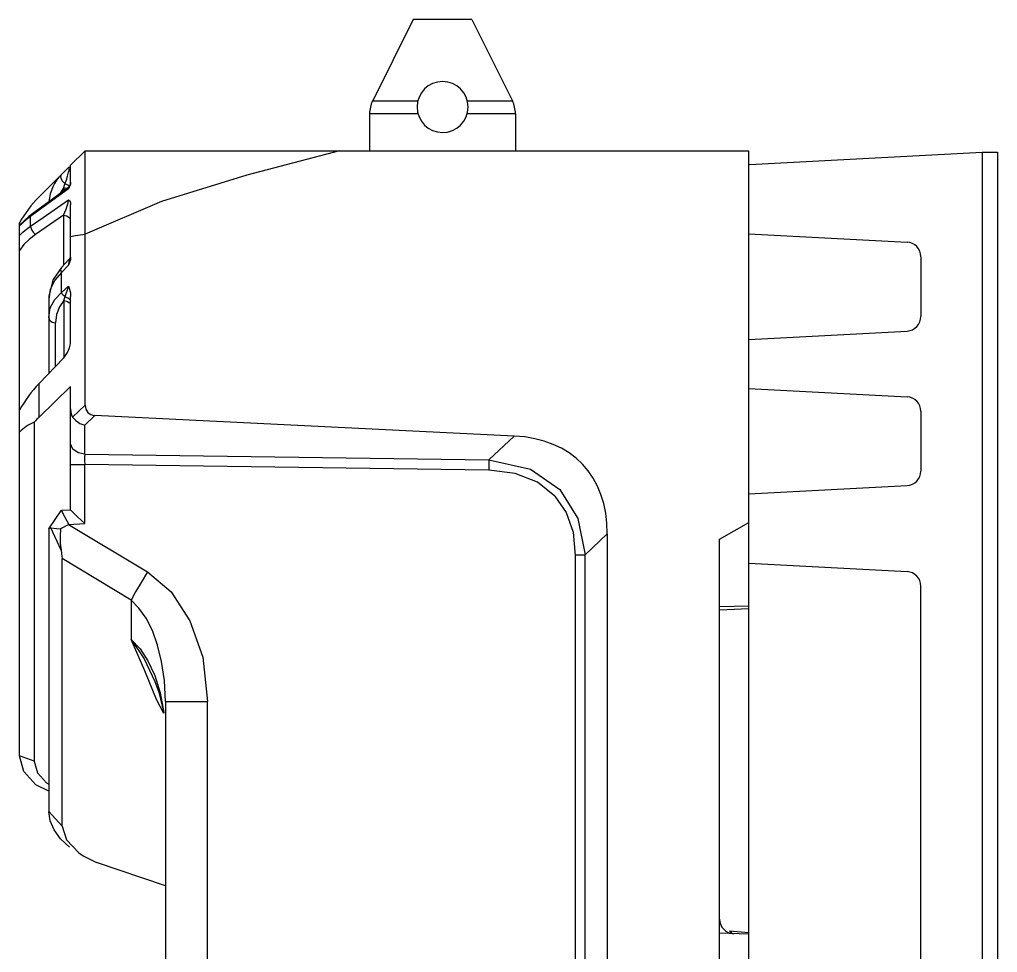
# Model space of a CAD drawing. Header units: millimetres. Extents: x -3132 to 28633, y 682 to 5849.
# Drawn here: x -2191.8 to -2124.7, y 2432.1 to 2496.1 of the extents above; entities that cross this region are included whole.
import ezdxf

# ---------------------------------------------------------------- set-up
doc = ezdxf.new("R2010")
doc.units = ezdxf.units.MM

msp = doc.modelspace()

# ---------------------------------------------------------------- linework, layer by layer
at = {"linetype": 'Continuous'}
for p, q in [((-2164.787, 2496.058), (-2167.575, 2490.48)), ((-2160.787, 2496.058), (-2164.787, 2496.058)), ((-2160.787, 2496.058), (-2157.998, 2490.48)), ((-2167.575, 2490.48), (-2164.482, 2490.48)), ((-2161.086, 2490.48), (-2157.998, 2490.48)), ((-2167.787, 2489.586), (-2167.787, 2487.058)), ((-2164.469, 2489.586), (-2167.787, 2489.586)), ((-2157.787, 2489.586), (-2161.099, 2489.586)), ((-2161.034, 2490.056), (-2161.034, 2490.058)), ((-2157.787, 2489.586), (-2157.787, 2487.058)), ((-2188.287, 2486.058), (-2187.287, 2487.058)), ((-2187.287, 2469.611), (-2187.287, 2487.058)), ((-2187.287, 2487.058), (-2141.787, 2487.058)), ((-2141.787, 1987.058), (-2141.787, 2487.058)), ((-2141.738, 2486.122), (-2125.787, 2486.958)), ((-2125.787, 2486.958), (-2125.787, 2237.158)), ((-2125.787, 2486.958), (-2124.737, 2486.958)), ((-2124.737, 2486.958), (-2124.737, 2237.158)), ((-2190.449, 2483.895), (-2188.432, 2485.912)), ((-2188.492, 2485.32), (-2188.42, 2485.585)), ((-2188.287, 2484.826), (-2188.287, 2486.058)), ((-2188.965, 2485.241), (-2188.908, 2485.437)), ((-2188.87, 2484.995), (-2188.965, 2485.241)), ((-2188.67, 2484.788), (-2188.87, 2484.995)), ((-2188.73, 2484.62), (-2188.577, 2485.053)), ((-2188.577, 2485.053), (-2188.492, 2485.32)), ((-2188.287, 2484.891), (-2188.287, 2484.872)), ((-2188.491, 2484.489), (-2190.973, 2482.686)), ((-2188.432, 2484.437), (-2190.166, 2483.182)), ((-2188.758, 2484.537), (-2189.049, 2484.083)), ((-2188.758, 2484.537), (-2188.73, 2484.62)), ((-2188.758, 2484.537), (-2188.758, 2484.295)), ((-2188.462, 2484.5), (-2188.491, 2484.489)), ((-2188.432, 2484.437), (-2188.462, 2484.5)), ((-2190.166, 2482.487), (-2188.432, 2483.685)), ((-2188.462, 2483.489), (-2188.432, 2483.685)), ((-2190.166, 2483.182), (-2191.033, 2482.554)), ((-2188.523, 2483.268), (-2188.462, 2483.489)), ((-2188.302, 2483.505), (-2188.287, 2483.358)), ((-2188.287, 2479.754), (-2188.287, 2483.358)), ((-2190.973, 2482.686), (-2191.033, 2482.554)), ((-2191.033, 2481.887), (-2191.033, 2482.554)), ((-2191.033, 2481.887), (-2190.166, 2482.487)), ((-2188.771, 2482.635), (-2190.694, 2481.31)), ((-2188.771, 2482.635), (-2188.771, 2479.202)), ((-2191.556, 2482.12), (-2191.787, 2481.902)), ((-2191.787, 2445.539), (-2191.787, 2482.119)), ((-2191.304, 2481.687), (-2191.033, 2481.887)), ((-2191.033, 2481.887), (-2190.983, 2481.683)), ((-2190.983, 2481.683), (-2190.86, 2481.474)), ((-2191.119, 2480.979), (-2191.485, 2480.615)), ((-2190.694, 2481.31), (-2191.119, 2480.979)), ((-2190.86, 2481.474), (-2190.694, 2481.31)), ((-2187.623, 2481.289), (-2187.287, 2481.343)), ((-2141.787, 2481.356), (-2130.934, 2480.787)), ((-2191.485, 2480.615), (-2191.787, 2480.221)), ((-2188.42, 2479.579), (-2188.92, 2479.042)), ((-2188.327, 2479.722), (-2188.419, 2479.58)), ((-2129.987, 2479.789), (-2129.987, 2475.687)), ((-2188.92, 2479.042), (-2189.473, 2478.231)), ((-2188.432, 2479.214), (-2188.908, 2478.703)), ((-2188.357, 2479.387), (-2188.432, 2479.214)), ((-2188.908, 2478.703), (-2189.374, 2478.171)), ((-2188.908, 2477.324), (-2188.908, 2478.703)), ((-2188.908, 2477.324), (-2188.432, 2477.764)), ((-2188.582, 2477.274), (-2188.501, 2477.52)), ((-2188.501, 2477.52), (-2188.432, 2477.764)), ((-2189.787, 2476.883), (-2189.787, 2471.774)), ((-2189.37, 2476.855), (-2188.908, 2477.324)), ((-2188.758, 2476.79), (-2188.582, 2477.274)), ((-2188.337, 2476.87), (-2188.287, 2476.738)), ((-2188.287, 2474.016), (-2188.287, 2477.049)), ((-2189.056, 2476.347), (-2189.248, 2475.828)), ((-2188.758, 2476.79), (-2189.056, 2476.347)), ((-2188.758, 2476.79), (-2188.758, 2472.827)), ((-2189.248, 2475.828), (-2189.315, 2475.258)), ((-2189.315, 2472.264), (-2189.315, 2475.258)), ((-2141.787, 2474.119), (-2130.934, 2474.688)), ((-2190.449, 2471.087), (-2188.771, 2472.827)), ((-2190.449, 2468.783), (-2190.449, 2471.087)), ((-2190.449, 2468.783), (-2188.287, 2470.893)), ((-2188.287, 2462.432), (-2188.287, 2470.893)), ((-2141.787, 2470.754), (-2130.934, 2470.186)), ((-2188.156, 2468.785), (-2187.287, 2469.611)), ((-2186.614, 2468.905), (-2187.322, 2468.232)), ((-2157.877, 2467.486), (-2186.614, 2468.905)), ((-2129.987, 2469.187), (-2129.987, 2465.085)), ((-2190.787, 2468.433), (-2190.787, 2445.173)), ((-2187.648, 2468.355), (-2187.322, 2468.232)), ((-2187.322, 2466.244), (-2187.322, 2468.232)), ((-2159.605, 2465.843), (-2157.877, 2467.486)), ((-2188.145, 2466.587), (-2188.287, 2466.951)), ((-2187.775, 2466.334), (-2188.145, 2466.587)), ((-2187.322, 2466.244), (-2187.775, 2466.334)), ((-2187.322, 2466.244), (-2187.324, 2466.037)), ((-2187.322, 2466.244), (-2159.605, 2465.843)), ((-2188.287, 2465.537), (-2187.322, 2465.537)), ((-2187.324, 2466.037), (-2187.324, 2465.796)), ((-2187.324, 2465.796), (-2187.322, 2465.537)), ((-2187.322, 2461.49), (-2187.322, 2465.537)), ((-2159.605, 2465.136), (-2187.322, 2465.537)), ((-2141.787, 2463.518), (-2130.934, 2464.086)), ((-2189.787, 2461.114), (-2188.918, 2462.394)), ((-2188.918, 2462.394), (-2188.919, 2462.394)), ((-2188.919, 2462.394), (-2188.861, 2462.263)), ((-2188.918, 2462.395), (-2188.287, 2462.432)), ((-2188.861, 2462.263), (-2188.678, 2461.921)), ((-2188.287, 2462.432), (-2188.153, 2462.29)), ((-2188.153, 2462.29), (-2187.804, 2461.949)), ((-2188.678, 2461.921), (-2188.402, 2461.426)), ((-2188.435, 2461.424), (-2187.322, 2461.49)), ((-2188.435, 2461.424), (-2183.019, 2458.166)), ((-2187.804, 2461.949), (-2187.322, 2461.49)), ((-2143.787, 2460.403), (-2141.787, 2461.558)), ((-2189.787, 2461.114), (-2189.787, 2441.718)), ((-2189.7, 2461.177), (-2189.647, 2461.181)), ((-2188.94, 2459.66), (-2189.647, 2461.181)), ((-2189.647, 2461.181), (-2189.26, 2461.149)), ((-2189.26, 2461.149), (-2188.973, 2461.125)), ((-2188.973, 2461.125), (-2189.006, 2460.621)), ((-2188.789, 2461.22), (-2188.973, 2461.125)), ((-2151.487, 2460.776), (-2153.008, 2459.33)), ((-2151.487, 2460.776), (-2151.487, 2373.924)), ((-2189.006, 2460.621), (-2189.001, 2460.129)), ((-2189.001, 2460.129), (-2188.94, 2459.66)), ((-2143.787, 2383.213), (-2143.787, 2460.403)), ((-2188.877, 2459.233), (-2188.871, 2459.05)), ((-2184.145, 2456.231), (-2188.871, 2459.074)), ((-2188.871, 2440.716), (-2188.871, 2459.05)), ((-2153.68, 2459.33), (-2153.008, 2459.33)), ((-2153.68, 2459.292), (-2153.68, 2375.37)), ((-2153.008, 2375.37), (-2153.008, 2459.33)), ((-2141.787, 2458.754), (-2130.934, 2458.186)), ((-2129.987, 2399.515), (-2129.987, 2457.187)), ((-2184.145, 2456.231), (-2184.145, 2453.525)), ((-2141.787, 2455.808), (-2143.787, 2455.773)), ((-2141.787, 2455.633), (-2143.787, 2455.529)), ((-2183.207, 2451.382), (-2184.145, 2453.525)), ((-2182.405, 2449.415), (-2183.207, 2451.382)), ((-2181.902, 2448.449), (-2182.405, 2449.415)), ((-2181.787, 2449.282), (-2181.787, 2378.884)), ((-2181.787, 2449.282), (-2178.891, 2449.282)), ((-2178.891, 2374.962), (-2178.891, 2449.282)), ((-2190.787, 2445.173), (-2191.787, 2445.539)), ((-2189.787, 2443.121), (-2190.665, 2443.564)), ((-2189.941, 2443.689), (-2189.787, 2443.611)), ((-2189.787, 2441.718), (-2188.871, 2440.716)), ((-2188.871, 2440.716), (-2188.57, 2439.793)), ((-2187.43, 2438.685), (-2186.509, 2438.236)), ((-2181.787, 2436.617), (-2186.509, 2438.236)), ((-2141.787, 2433.308), (-2143.787, 2433.378)), ((-2142.941, 2433.406), (-2143.116, 2433.512)), ((-2141.787, 2433.395), (-2143.116, 2433.512))]:
    msp.add_line(p, q, dxfattribs=at)
for points in [[(-2169.854, 2487.058), (-2176.194, 2485.388), (-2182.043, 2483.575), (-2187.287, 2481.343)], [(-2188.373, 2485.87), (-2188.38, 2485.919), (-2188.396, 2485.933), (-2188.429, 2485.916)], [(-2188.42, 2485.585), (-2188.395, 2485.699), (-2188.38, 2485.789), (-2188.373, 2485.87)], [(-2188.758, 2484.537), (-2188.542, 2484.493), (-2188.513, 2484.473)], [(-2188.67, 2484.788), (-2188.475, 2484.73), (-2188.338, 2484.625)], [(-2188.287, 2484.872), (-2188.346, 2484.662), (-2188.493, 2484.491)], [(-2188.287, 2484.872), (-2188.303, 2484.753), (-2188.353, 2484.597), (-2188.432, 2484.437)], [(-2188.432, 2483.685), (-2188.351, 2483.618), (-2188.302, 2483.505)], [(-2188.771, 2482.635), (-2188.681, 2482.838), (-2188.597, 2483.05), (-2188.523, 2483.268)], [(-2190.973, 2482.686), (-2191.152, 2482.55), (-2191.787, 2481.955)], [(-2191.033, 2482.554), (-2191.304, 2482.343), (-2191.556, 2482.12)], [(-2188.771, 2482.635), (-2188.542, 2482.591), (-2188.357, 2482.464)], [(-2191.787, 2481.248), (-2191.556, 2481.474), (-2191.304, 2481.687)], [(-2188.287, 2481.179), (-2187.956, 2481.234), (-2187.623, 2481.289)], [(-2188.429, 2479.218), (-2188.396, 2479.374), (-2188.38, 2479.466), (-2188.373, 2479.546)], [(-2188.373, 2479.546), (-2188.38, 2479.589), (-2188.395, 2479.598), (-2188.42, 2479.579)], [(-2188.287, 2479.754), (-2188.305, 2479.569), (-2188.357, 2479.387)], [(-2188.908, 2478.703), (-2188.967, 2478.922), (-2188.92, 2479.042)], [(-2189.473, 2478.231), (-2189.78, 2477.072), (-2189.787, 2476.883)], [(-2189.374, 2478.171), (-2189.679, 2477.549), (-2189.787, 2476.883)], [(-2188.432, 2477.764), (-2188.351, 2477.553), (-2188.303, 2477.31), (-2188.287, 2477.049)], [(-2189.787, 2475.609), (-2189.677, 2476.272), (-2189.37, 2476.855)], [(-2188.67, 2477.031), (-2188.784, 2477.137), (-2188.854, 2477.228), (-2188.908, 2477.324)], [(-2188.67, 2477.031), (-2188.475, 2476.974), (-2188.337, 2476.87)], [(-2188.758, 2476.79), (-2188.542, 2476.746), (-2188.357, 2476.619)], [(-2189.787, 2475.609), (-2189.723, 2475.438), (-2189.545, 2475.307), (-2189.315, 2475.258)], [(-2188.287, 2469.353), (-2188.273, 2469.132), (-2188.23, 2468.941), (-2188.156, 2468.785)], [(-2188.156, 2468.784), (-2187.933, 2468.542), (-2187.648, 2468.355)], [(-2159.605, 2465.843), (-2159.602, 2465.637), (-2159.602, 2465.397), (-2159.605, 2465.136)], [(-2159.605, 2465.843), (-2156.763, 2465.213), (-2154.732, 2463.809), (-2153.497, 2461.833), (-2153.008, 2459.33)], [(-2155.086, 2463.365), (-2156.275, 2464.311), (-2157.797, 2464.912), (-2159.605, 2465.136)], [(-2155.086, 2463.365), (-2154.318, 2462.251), (-2153.839, 2460.883), (-2153.68, 2459.292)], [(-2188.412, 2461.41), (-2188.602, 2461.315), (-2188.789, 2461.22)], [(-2189.787, 2461.114), (-2189.746, 2461.155), (-2189.7, 2461.177)], [(-2188.94, 2459.66), (-2188.901, 2459.435), (-2188.877, 2459.233)], [(-2183.019, 2458.166), (-2183.445, 2457.449), (-2183.83, 2456.788), (-2184.145, 2456.231)], [(-2183.019, 2458.166), (-2181.399, 2456.786), (-2180.106, 2454.813), (-2179.229, 2452.308), (-2178.891, 2449.282)], [(-2181.787, 2449.282), (-2181.856, 2450.723), (-2182.043, 2452.007), (-2182.324, 2453.142), (-2182.682, 2454.134), (-2183.109, 2454.984), (-2183.6, 2455.687), (-2184.145, 2456.231)], [(-2184.145, 2453.525), (-2183.248, 2452.198), (-2182.516, 2450.65), (-2182.443, 2450.469)], [(-2184.145, 2453.525), (-2183.528, 2452.881), (-2182.98, 2452.053), (-2182.511, 2451.05), (-2182.139, 2449.871), (-2181.884, 2448.51)], [(-2182.443, 2450.469), (-2182.243, 2449.912), (-2181.904, 2448.473)], [(-2190.665, 2443.564), (-2191.496, 2444.477), (-2191.787, 2445.539)], [(-2190.787, 2445.173), (-2190.565, 2444.375), (-2189.941, 2443.689)], [(-2188.369, 2439.282), (-2188.97, 2439.847), (-2189.418, 2440.463), (-2189.693, 2441.093), (-2189.787, 2441.718)], [(-2188.57, 2439.793), (-2187.729, 2438.891), (-2187.43, 2438.685)]]:
    msp.add_lwpolyline(points, dxfattribs=at)
for centre, radius, start, end in [((-2162.784, 2490.058), 1.75, 0, 359.93535), ((-2165.787, 2489.586), 2, 153.43495, 180), ((-2159.787, 2489.586), 2, 0, 26.56505), ((-2186.787, 2483.315), 3, 135, 175.02505), ((-2184.818, 2478.264), 7.964, 135, 151.04498), ((-2130.987, 2479.789), 1, 0, 87), ((-2130.987, 2475.687), 1, 273, 0), ((-2130.987, 2469.187), 1, 0, 87), ((-2130.987, 2465.085), 1, 273, 0), ((-2130.987, 2457.187), 1, 0, 87), ((-2142.791, 2434.339), 0.996, 180, 268)]:
    msp.add_arc(centre, radius, start, end, dxfattribs=at)
for centre, major_axis, ratio, start_param, end_param in [((-2188.784, 2473.518), (0.352, 0.85), 0.414214, -2.330015, -0.785398), ((-2184.818, 2465.664), (5.683, 5.79), 0.963647, -4.703132, -4.423094), ((-2185.872, 2470.283), (-1.235, -1.174), 0.586849, -0.508863, 0.509954), ((-2184.818, 2463.013), (-5.666, 5.737), 0.975618, -0.006171, 0.055672), ((-2184.818, 2458.792), (-6.528, 9.34), 0.48847, 6.169622, 6.387817), ((-2164.922, 2454.39), (-11.733, -11.153), 0.586849, 8.915915, 9.934732)]:
    msp.add_ellipse(centre, major_axis=major_axis, ratio=ratio, start_param=start_param, end_param=end_param, dxfattribs=at)

doc.saveas('drawing.dxf')
